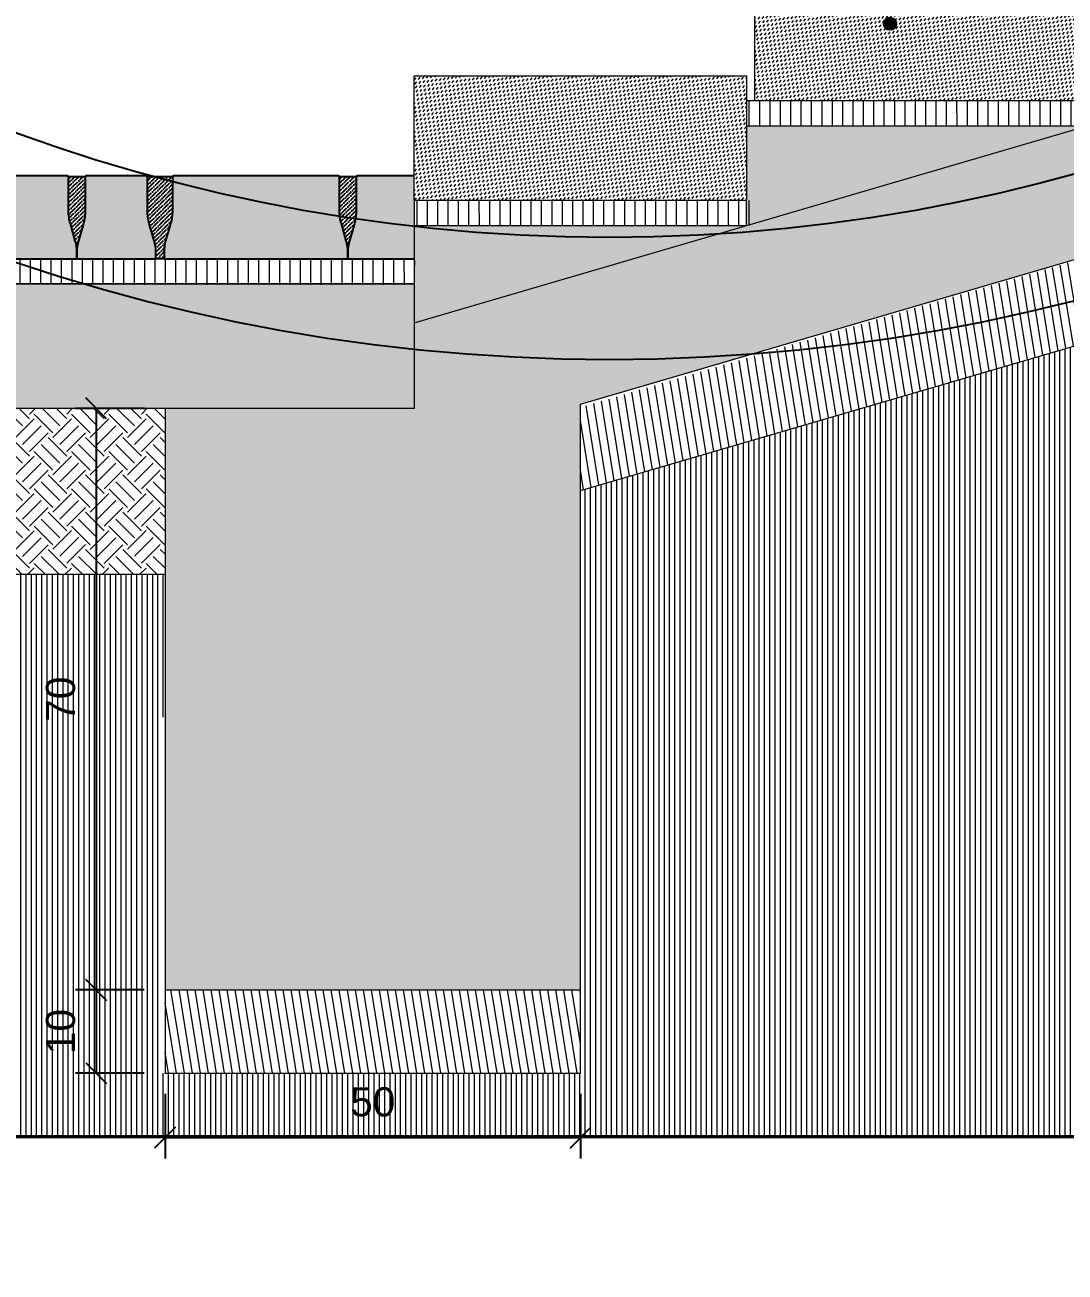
# Model space of a CAD drawing. Header units: metres. Extents: x -325 to 301, y -147 to 149.
# Drawn here: x 93.84 to 95.092, y 23.293 to 24.794 of the extents above; entities that cross this region are included whole.
import ezdxf

# ---------------------------------------------------------------- set-up
doc = ezdxf.new("R2010")
doc.units = ezdxf.units.M
doc.layers.get('Defpoints').update_dxf_attribs({"lineweight": 13})
for name, color, linetype, plot in [('-aux', 50, 'Continuous', False), ('-AUX-QAD', 5, 'Continuous', False), ('02-L-AUX', 2, 'Continuous', False)]:
    doc.layers.add(name, color=color, linetype=linetype, plot=plot)
doc.layers.add('0-TX-1_25', color=7, linetype='Continuous', true_color=0x3f4f7f)
doc.layers.add('EIT_3 TR sorra', color=7, linetype='Continuous', true_color=0xd8ceb0)
for name, color, linetype, lineweight, true_color in [('03-TR-Paviment_05_Open Joint Precast Pavements', 7, 'Continuous', 5, 0xb3b3b3), ('03-TR-Paviment_08_Natural Stone Bleachers', 7, 'Continuous', 5, 0xafad9d), ('3-TR sorra granitica', 7, 'Continuous', 0, 0xf2dac9), ('3-TR tot_u', 7, 'Continuous', 5, 0x787878)]:
    doc.layers.add(name, color=color, linetype=linetype, lineweight=lineweight, true_color=true_color)
for name, color, linetype, lineweight in [('1-CM', 7, 'Continuous', 0), ('3-TR Formigó', 252, 'Continuous', 0), ('3-TR Seleccionat', 44, 'Continuous', 0), ('3-TR Tot-u', 37, 'Continuous', 0)]:
    doc.layers.add(name, color=color, linetype=linetype, lineweight=lineweight)
doc.layers.add('1-L- kodolé', color=7, linetype='Continuous')
doc.styles.get("Standard").update_dxf_attribs({"font": 'arial.ttf'})
doc.dimstyles.new('ISO-25', dxfattribs={"dimtxt": 0.1, "dimasz": 0.1, "dimexe": 0.1, "dimexo": 0.1, "dimgap": 0.1, "dimtad": 1, "dimdec": 0, "dimlfac": 100, "dimzin": 9, "dimtxsty": 'Standard', "dimblk": 'OBLIQUE', "dimcen": 0.1, "dimadec": 0, "dimazin": 0, "dimtfac": 1, "dimtdec": 0, "dimtmove": 0, "dimatfit": 3, "dimldrblk": 'OBLIQUE', "dimfxl": 1, "dimarcsym": 0})
pattern_1 = [(44.43254572231508, (69.55705698087277, -45.70450906941748), (0.001875725221223454, 0.006618718369032534), [0.008532812500000079, -0.001706562500000016, 0, -0.001706562500000016])]

# ---------------------------------------------------------------- blocks, each defined once
blk = doc.blocks.new('_Oblique')
at = {"color": 0, "lineweight": -2}
blk.add_line((-0.499999999995058, -0.4999999998130015), (0.500000000028669, 0.500000000163238), dxfattribs=at)
blk = doc.blocks.new('*D1548')
at = {"layer": '0-TX-1_25', "color": 0, "lineweight": -2, "transparency": 16777216}
for p, q in [((94.34939269954643, 0.2948258411638207), (94.34939269954643, 0.1698258411638207)), ((94.94939286024228, 0.09482584116381929), (94.94939286024228, 0.2198258411638193)), ((94.34939269954643, 0.1948258411638193), (94.94939286024228, 0.1948258411638193))]:
    blk.add_line(p, q, dxfattribs=at)
at = {"layer": 'Defpoints', "color": 0, "transparency": 16777216}
for p in [(94.34939269954643, 27.42352209758955), (94.94939286024228, 0.1948258411638193), (94.94939286024228, 5.573904822142595e-07)]:
    blk.add_point(p, dxfattribs=at)
at = {"layer": '0-TX-1_25', "color": 0, "lineweight": -2, "transparency": 16777216, "xscale": 0.025, "yscale": 0.025, "zscale": 0.025, "rotation": 180}
blk.add_blockref('_Oblique', (94.34939269954643, 0.1948258411638193), dxfattribs=at)
at = {"layer": '0-TX-1_25', "color": 0, "lineweight": -2, "transparency": 16777216, "xscale": 0.025, "yscale": 0.025, "zscale": 0.025}
blk.add_blockref('_Oblique', (94.94939286024228, 0.1948258411638193), dxfattribs=at)
at = {"layer": '0-TX-1_25', "color": 0, "transparency": 16777216, "insert": (94.64939277989436, 0.2376958957340785), "char_height": 0.035, "attachment_point": 5}
blk.add_mtext('60', dxfattribs=at)
blk = doc.blocks.new('BNS18')
at = {"layer": '03-TR-Paviment_08_Natural Stone Bleachers'}
h = blk.add_hatch(dxfattribs=at)
h.set_pattern_fill('DASH', color=256, scale=0.0011, angle=233, style=0, double=1)
h.set_pattern_definition([(233, (-64.00423942986264, -52.59339339688641), (0.0006873955504816415, -0.004891073487198699), [0.0034925, -0.0034925])])
h.paths.add_polyline_path([(0.3999999999999915, 0.1499999999999999), (0.4000000000000057, 1.4210854715202e-14), (0, 0), (1.4210854715202e-14, 0.1499999999999999)])
at = {"layer": '1-CM'}
blk.add_lwpolyline([(0.4000000000000057, 0.1499999999999999), (0.4000000000000057, 0), (0, 0), (0, 0.1499999999999999)], close=True, dxfattribs=at)
blk = doc.blocks.new('POINT')
at = {"layer": '0-TX-1_25'}
h = blk.add_hatch(dxfattribs=at)
h.set_pattern_fill('ANGLE', color=256)
h.set_pattern_definition([(0, (-83.74681484067048, -12.72584030761209), (0, 6.985), [5.08, -1.905]), (90, (-83.74681484067048, -12.72584030761209), (-6.985, 4.277078946022131e-16), [5.08, -1.905])])
edge = h.paths.add_edge_path()
edge.add_arc((0, 0), 0.0075, 0, 360)
h = blk.add_hatch(color=256, dxfattribs=at)
h.dxf.hatch_style = 1
edge = h.paths.add_edge_path()
edge.add_arc((0, 0), 0.0075, 0, 360)
blk.add_circle((0, 0), 0.0075, dxfattribs=at)
blk = doc.blocks.new('*D3022')
at = {"layer": '0-TX-1_25', "color": 0, "lineweight": -2, "transparency": 16777216}
for p, q in [((93.98390502396121, 23.63234777091553), (93.90111266553455, 23.63234777091553)), ((93.92611266553456, 23.63234777091553), (93.92611266553456, 23.53234777091553)), ((93.98390502396121, 23.53234777091553), (93.90111266553455, 23.53234777091553))]:
    blk.add_line(p, q, dxfattribs=at)
at = {"layer": 'Defpoints', "color": 0, "transparency": 16777216}
for p in [(94.00890502396122, 23.63234777091553), (93.92611266553456, 23.53234777091553), (94.00890502396122, 23.53234777091553)]:
    blk.add_point(p, dxfattribs=at)
at = {"layer": '0-TX-1_25', "color": 0, "lineweight": -2, "transparency": 16777216, "xscale": 0.025, "yscale": 0.025, "zscale": 0.025}
for p, rotation in [((93.92611266553456, 23.63234777091553), 90), ((93.92611266553456, 23.53234777091553), 270)]:
    blk.add_blockref('_Oblique', p, dxfattribs=dict(at, rotation=rotation))
at = {"layer": '0-TX-1_25', "color": 0, "transparency": 16777216, "insert": (93.88324261096429, 23.5823477709155), "char_height": 0.035, "attachment_point": 5, "rotation": 90}
blk.add_mtext('10', dxfattribs=at)
blk = doc.blocks.new('*D3023')
at = {"layer": '0-TX-1_25', "color": 0, "lineweight": -2, "transparency": 16777216}
for p, q in [((94.00890502396119, 23.50734777091552), (94.00890502396119, 23.42963645062665)), ((94.5089050239612, 23.50734777091553), (94.5089050239612, 23.42963645062665)), ((94.00890502396119, 23.45463645062664), (94.5089050239612, 23.45463645062664))]:
    blk.add_line(p, q, dxfattribs=at)
at = {"layer": 'Defpoints', "color": 0, "transparency": 16777216}
for p in [(94.00890502396119, 23.53234777091552), (94.5089050239612, 23.53234777091553), (94.5089050239612, 23.45463645062664)]:
    blk.add_point(p, dxfattribs=at)
at = {"layer": '0-TX-1_25', "color": 0, "lineweight": -2, "transparency": 16777216, "xscale": 0.025, "yscale": 0.025, "zscale": 0.025, "rotation": 180}
blk.add_blockref('_Oblique', (94.00890502396119, 23.45463645062664), dxfattribs=at)
at = {"layer": '0-TX-1_25', "color": 0, "lineweight": -2, "transparency": 16777216, "xscale": 0.025, "yscale": 0.025, "zscale": 0.025}
blk.add_blockref('_Oblique', (94.5089050239612, 23.45463645062664), dxfattribs=at)
at = {"layer": '0-TX-1_25', "color": 0, "transparency": 16777216, "insert": (94.2589050239612, 23.4975065051969), "char_height": 0.035, "attachment_point": 5}
blk.add_mtext('50', dxfattribs=at)
blk = doc.blocks.new('*D3024')
at = {"layer": '0-TX-1_25', "color": 0, "lineweight": -2, "transparency": 16777216}
for p, q in [((93.98402247137918, 24.33234777091554), (93.90111266553458, 24.33234777091554)), ((93.92611266553459, 24.33234777091554), (93.92611266553459, 23.63234777091553)), ((93.98390502396121, 23.63234777091553), (93.90111266553458, 23.63234777091553))]:
    blk.add_line(p, q, dxfattribs=at)
at = {"layer": 'Defpoints', "color": 0, "transparency": 16777216}
for p in [(94.00902247137918, 24.33234777091554), (93.92611266553459, 23.63234777091553), (94.00890502396122, 23.63234777091553)]:
    blk.add_point(p, dxfattribs=at)
at = {"layer": '0-TX-1_25', "color": 0, "lineweight": -2, "transparency": 16777216, "xscale": 0.025, "yscale": 0.025, "zscale": 0.025}
for p, rotation in [((93.92611266553459, 24.33234777091554), 90), ((93.92611266553459, 23.63234777091553), 270)]:
    blk.add_blockref('_Oblique', p, dxfattribs=dict(at, rotation=rotation))
at = {"layer": '0-TX-1_25', "color": 0, "transparency": 16777216, "insert": (93.88324261096432, 23.9823477709155), "char_height": 0.035, "attachment_point": 5, "rotation": 90}
blk.add_mtext('70', dxfattribs=at)
blk = doc.blocks.new('*D3027')
at = {"layer": '0-TX-1_25', "color": 0, "lineweight": -2, "transparency": 16777216}
blk.add_arc((91.8507638093174, 23.45533071585764), 3.478415948558386, 0, 16.31385242626052, dxfattribs=at)
at = {"layer": 'Defpoints', "color": 0, "transparency": 16777216}
for p in [(95.54323851334945, 24.53605501947678), (94.5089050239612, 24.2333232664851), (95.31352484085464, 23.78497226307593), (93.29363174276611, 23.45533071585764), (96.2936317427661, 23.45533071585765)]:
    blk.add_point(p, dxfattribs=at)
at = {"layer": '0-TX-1_25', "color": 0, "lineweight": -2, "transparency": 16777216, "xscale": 0.025, "yscale": 0.025, "zscale": 0.025}
for p, rotation in [((95.18912971228305, 24.43241341916466), 106.3138524262605), ((95.32917975787579, 23.45533071585764), 270)]:
    blk.add_blockref('_Oblique', p, dxfattribs=dict(at, rotation=rotation))
at = {"layer": '0-TX-1_25', "color": 0, "transparency": 16777216, "insert": (95.33642558414664, 23.9549476764624), "char_height": 0.035, "attachment_point": 5, "rotation": 278.1569262131303}
blk.add_mtext('16°', dxfattribs=at)

msp = doc.modelspace()

# ---------------------------------------------------------------- hatches: boundary and pattern name
at = {"layer": '03-TR-Paviment_05_Open Joint Precast Pavements'}
h = msp.add_hatch(color=256, dxfattribs=at)
h.dxf.hatch_style = 1
edge = h.paths.add_edge_path()
edge.add_line((93.90277524077055, 24.51235127501671), (93.90277524030489, 24.52054705383737))
edge.add_arc((93.85435768104195, 24.52054705731165), 0.04841755926294423, 359.9999958886527, 375.9990150150401)
edge.add_line((93.90089985559416, 24.53389194520672), (93.89495321520326, 24.55463168031086))
edge.add_arc((93.94988439216623, 24.5703819234985), 0.05714459172141026, 179.9999993918654, 195.9990185181464, ccw=False)
edge.add_line((93.89273980044482, 24.57038192410503), (93.89273979997915, 24.61150719836835))
edge.add_line((93.89273979997915, 24.61150719836835), (93.8919425948402, 24.61150719883402))
edge.add_line((93.8919425948402, 24.61150719883402), (93.8919425948402, 24.61235127464418))
edge.add_line((93.8919425948402, 24.61235127464418), (93.74611672357378, 24.61235127604116))
edge.add_line((93.74611672357378, 24.61235127604116), (93.7461167245051, 24.61150719743703))
edge.add_line((93.7461167245051, 24.61150719743703), (93.74531951890049, 24.61150720209364))
edge.add_line((93.74531951890049, 24.61150720209364), (93.74531951936615, 24.57038192457069))
edge.add_arc((93.68817493072547, 24.5703819260866), 0.05714458864068208, 344.000979353797, 359.9999984800783, ccw=False)
edge.add_line((93.74310610414204, 24.55463168170784), (93.73715946468246, 24.53389194194709))
edge.add_arc((93.7837016321419, 24.52054705166979), 0.04841755310148652, 164.0009799617068, 179.9999990880951)
edge.add_line((93.73528407904041, 24.52054705244039), (93.73528407857475, 24.51235127548237))
edge.add_line((93.73528407857475, 24.51235127548237), (93.90277524077055, 24.51235127501671))
h = msp.add_hatch(color=256, dxfattribs=at)
h.dxf.hatch_style = 1
edge = h.paths.add_edge_path()
edge.add_line((93.99773832614255, 24.51235126756613), (93.99773832614255, 24.52054704685245))
edge.add_arc((93.94932076429151, 24.52054704393245), 0.04841756185103927, 3.455442420803699e-06, 15.99902258183198)
edge.add_line((93.99586293956918, 24.53389193868746), (93.98991629964394, 24.55463167332594))
edge.add_arc((94.04484747352618, 24.57038191439114), 0.05714458817502032, 179.9999981975956, 195.9990173238769, ccw=False)
edge.add_line((93.98770288535115, 24.57038191618879), (93.9877028848855, 24.61150719138343))
edge.add_line((93.9877028848855, 24.61150719138343), (93.98690567974654, 24.61150719278042))
edge.add_line((93.98690567974654, 24.61150719278042), (93.9869056802122, 24.61235126765926))
edge.add_line((93.9869056802122, 24.61235126765926), (93.91360788576958, 24.61235126812492))
edge.add_line((93.91360788576958, 24.61235126812492), (93.91360788576958, 24.61150719091777))
edge.add_line((93.91360788576958, 24.61150719091777), (93.91281068016497, 24.61150719371174))
edge.add_line((93.91281068016497, 24.61150719371174), (93.9128106796993, 24.57038191805144))
edge.add_arc((93.85566608655395, 24.57038191555529), 0.05714459314535252, -15.99901662353858, 2.50274422342045e-06, ccw=False)
edge.add_line((93.91059726540652, 24.5546316737916), (93.90465062548128, 24.53389193496217))
edge.add_arc((93.95119279671994, 24.52054704753276), 0.04841755594938513, 164.0009844339112, 180.0000035602989)
edge.add_line((93.90277524077055, 24.52054704452415), (93.90277524077055, 24.51235126710047))
edge.add_line((93.90277524077055, 24.51235126710047), (93.99773832614255, 24.51235126756613))
h = msp.add_hatch(color=256, dxfattribs=at)
h.dxf.hatch_style = 1
edge = h.paths.add_edge_path()
edge.add_line((94.22897506476102, 24.51235125778724), (94.228975066158, 24.5205470366079))
edge.add_arc((94.18055750808618, 24.5205470365358), 0.04841755807181869, 8.533197749316743e-08, 15.99901921172198)
edge.add_line((94.22709968051595, 24.53389192751159), (94.22115303965938, 24.55463166261573))
edge.add_arc((94.27608421685518, 24.57038190414659), 0.05714459148857949, 179.9999977307024, 195.9990168569834, ccw=False)
edge.add_line((94.2189396253666, 24.5703819064099), (94.2189396253666, 24.61150718067323))
edge.add_line((94.2189396253666, 24.61150718067323), (94.21814241976199, 24.61150718113889))
edge.add_line((94.21814241976199, 24.61150718113889), (94.21814241976199, 24.61235125834603))
edge.add_line((94.21814241976199, 24.61235125834603), (94.0185709704524, 24.6123512588117))
edge.add_line((94.0185709704524, 24.6123512588117), (94.01857097091806, 24.61150718067323))
edge.add_line((94.01857097091806, 24.61150718067323), (94.01777376577911, 24.61150718393285))
edge.add_line((94.01777376577911, 24.61150718393285), (94.01777376484779, 24.57038190780689))
edge.add_arc((93.96062917524883, 24.57038190411963), 0.05714458959896274, -15.999015429269093, 3.697013994496956e-06, ccw=False)
edge.add_line((94.01556035102067, 24.55463166447838), (94.00961371062976, 24.53389192518328))
edge.add_arc((94.05615587689807, 24.52054703845237), 0.04841755097903953, 164.0009836073357, 180.0000027337263)
edge.add_line((94.00773832591904, 24.52054703614224), (94.00773832545337, 24.51235125778724))
edge.add_line((94.00773832545337, 24.51235125778724), (94.22897506476102, 24.51235125778724))
h = msp.add_hatch(color=256, dxfattribs=at)
h.dxf.hatch_style = 1
edge = h.paths.add_edge_path()
edge.add_line((94.30890502510476, 24.61235473919085), (94.30890502510476, 24.51235473899731))
edge.add_line((94.30890502510476, 24.51235473899731), (94.22897506476102, 24.51235473860536))
edge.add_line((94.22897506476102, 24.51235473860536), (94.22897506476102, 24.52055051602904))
edge.add_arc((94.27739262071017, 24.52055051903769), 0.04841755594916557, 164.0009844338718, 180.0000035603326, ccw=False)
edge.add_line((94.23085044947175, 24.53389540646706), (94.23679708939699, 24.5546351452965))
edge.add_arc((94.18186591054408, 24.57038538706024), 0.05714459314569359, 344.0009832886497, 360.0000024148365)
edge.add_line((94.23901050368977, 24.57038538955633), (94.23901050415543, 24.61151066521664))
edge.add_line((94.23901050415543, 24.61151066521664), (94.23980770976004, 24.61151066242267))
edge.add_line((94.23980770976004, 24.61151066242267), (94.23980770976004, 24.61235473962982))
edge.add_line((94.23980770976004, 24.61235473962982), (94.30890502510476, 24.61235473919085))
at = {"layer": '3-TR Formigó'}
h = msp.add_hatch(dxfattribs=at)
h.set_pattern_fill('ANSI31', color=256, scale=0.003, angle=234.1752438963392)
h.set_pattern_definition([(279.1752438963392, (-114.7000516097167, -19.63686391357587), (0.009403130041245794, 0.001518805592372136), [])])
h.paths.add_polyline_path([(95.62890502396121, 24.63605501947678), (95.52890502396122, 24.63605501947678), (94.5089100824663, 24.33332326654908), (94.50890502396119, 24.2333232664851), (95.54323851334944, 24.53605501947678), (95.62890502396121, 24.53605501947678)])
h = msp.add_hatch(dxfattribs=at)
h.set_pattern_fill('ANSI31', color=256, scale=0.003, angle=234.1752438963392)
h.set_pattern_definition([(279.1752438963392, (-115.2000516097168, -20.33783940914545), (0.009403130041245794, 0.001518805592372136), [])])
h.paths.add_polyline_path([(94.50891008246631, 23.63234777097949), (94.00891008246631, 23.63234777097949), (94.0089050239612, 23.53234777091551), (94.5089050239612, 23.53234777091552)])
at = {"layer": '3-TR Seleccionat'}
h = msp.add_hatch(dxfattribs=at)
h.set_pattern_fill('ANSI31', color=256, scale=0.002, angle=225, style=0)
h.set_pattern_definition([(270, (91.28256431251748, 23.61206081765321), (0.00635, -1.734723475976807e-18), [])])
h.paths.add_polyline_path([(95.62890502396121, 24.53605501947678), (95.54323851334945, 24.53605501947678), (94.50890502396119, 24.2333232664851), (94.5089050239612, 23.53234777091553), (94.00126838336365, 23.53234777091553), (94.00890502396119, 24.13234777091552), (93.29363173707499, 24.13234777091552), (93.29363174276611, 23.4566912249669), (96.29363174276611, 23.4566912249669), (96.29363174276611, 24.64234777091552), (96.1289050239612, 24.64234777091552), (96.12890502396121, 23.99234777091553), (95.6289050239612, 23.99234777091553)])
at = {"layer": '3-TR sorra granitica'}
h = msp.add_hatch(dxfattribs=at)
h.set_pattern_fill('LINE', color=256, scale=0.09999999999999998, angle=54.36802460532453, style=0)
h.set_pattern_definition([(90.01449684407218, (120.0720485340922, 232.8781826708915), (-0.0124999995998879, -3.162720719002675e-06), [])])
h.paths.add_polyline_path([(95.1189050239612, 24.67234777091553), (95.1189050239612, 24.70234777091553), (94.7089050239612, 24.70234777091553), (94.7089050239612, 24.67234777091553)])
h.paths.add_polyline_path([(95.1189050239612, 24.70234777091553), (95.11511298170568, 24.70234777091553), (95.11861628758797, 24.67273254898615), (95.1189050239612, 24.67274721063336)])
h = msp.add_hatch(dxfattribs=at)
h.set_pattern_fill('LINE', color=256, scale=0.09999999999999998, angle=54.36802460532453, style=0)
h.set_pattern_definition([(90.01449684407218, (119.6720485340922, 232.7581826708915), (-0.0124999995998879, -3.162720719002675e-06), [])])
h.paths.add_polyline_path([(94.7189050239612, 24.55234777091552), (94.7189050239612, 24.58234777091552), (94.30890502396119, 24.58234777091552), (94.30890502396119, 24.55234777091552)])
h.paths.add_polyline_path([(94.7189050239612, 24.58234777091552), (94.71511298170567, 24.58234777091552), (94.71861628758796, 24.55273254898615), (94.7189050239612, 24.55274721063336)])
h = msp.add_hatch(dxfattribs=at)
h.set_pattern_fill('LINE', color=256, scale=0.09999999999999998, angle=54.36802460532453, style=0)
h.set_pattern_definition([(90.01449684407218, (118.4067752534792, 232.6731826708915), (-0.0124999995998879, -3.162720719002675e-06), [])])
h.paths.add_polyline_path([(94.30919376033442, 24.51117642757186), (94.30861628758795, 24.48194598371311), (94.30891510465264, 24.48194681740458), (94.30889494326973, 24.51117633308057)], flags=16)
h.paths.add_polyline_path([(93.29363174276611, 24.51122844295714), (93.29363174276612, 24.4814278234885), (94.22338719902318, 24.48111497383609), (94.30789998682698, 24.48111497383609), (94.3099100610954, 24.51117644869113)])
at = {"layer": '3-TR Tot-u'}
h = msp.add_hatch(dxfattribs=at)
h.set_pattern_fill('EARTH', color=256, scale=0.005, angle=-80.8247561036608, style=0)
h.set_pattern_definition([(44.99999999520011, (-269438.4837914276, 738587.2601451336), (3.761560507520301e-12, 0.04490128060534576), [0.03175, -0.03175]), (44.99999999520011, (-269438.4922104178, 738587.2685641237), (3.761560507520301e-12, 0.04490128060534576), [0.03175, -0.03175]), (44.99999999520011, (-269438.5006294079, 738587.2769831137), (3.761560507520301e-12, 0.04490128060534576), [0.03175, -0.03175]), (134.9999999952001, (-269438.5006294079, 738587.2825957739), (-0.04490128060534576, 3.761560507520301e-12), [0.03175, -0.03175]), (134.9999999952001, (-269438.4922104178, 738587.291014764), (-0.04490128060534576, 3.761560507520301e-12), [0.03175, -0.03175]), (134.9999999952001, (-269438.4837914276, 738587.2994337541), (-0.04490128060534576, 3.761560507520301e-12), [0.03175, -0.03175])])
h.paths.add_polyline_path([(93.29363174276611, 24.33234777091552), (93.29363174276611, 24.13234777091552), (94.00890502396119, 24.13234777091552), (94.00890502396119, 24.33234777091552)])
at = {"layer": '3-TR tot_u'}
h = msp.add_hatch(dxfattribs=at)
h.set_pattern_fill('AR-CONC', color=256, scale=0.0002, angle=90.26641431039367)
h.set_pattern_definition([(140.2664143103937, (270015.2591228916, -738433.0069674986), (0.003018358551071247, 0.03645136258436954), [0.00381, -0.04191]), (85.26641431039367, (270015.2591228916, -738433.0069674986), (-0.03817818106754276, -0.007226282933233686), [0.003048, -0.033528116834]), (190.7178590103937, (270015.2593744208, -738433.0039298948), (-0.03515982095845395, 0.02922507956224307), [0.00323800176, -0.03561804892000001]), (136.4506143103937, (270015.2489630014, -738433.0070147405), (0.00815628255818146, 0.05425431968784703), [0.005715, -0.062865]), (186.9019719203937, (270015.2496426862, -738433.0024935511), (-0.04970546584793135, 0.04725021761608914), [0.004857004628, -0.053427121632]), (81.45056548039366, (270015.2489630014, -738433.0070147405), (-0.04970546584550613, 0.04725021761879526), [0.004571993414, -0.050291946384]), (111.2664143103937, (270015.251479353, -738433.0019229848), (0.02031182351307306, 0.03041765279537408), [0.00381, -0.04191]), (56.2664143103937, (270015.251479353, -738433.0019229848), (-0.03689466829018208, 0.01218898497184377), [0.003048, -0.033528]), (161.7178593103937, (270015.253172005, -738432.9993881804), (-0.01658284496692729, 0.04260663769872181), [0.003238001759999996, -0.03561798751999992]), (127.7664143103937, (270015.2591228916, -738433.0069674986), (-0.01691369723239765, 0.0005390813352213942), [0, -0.0331216, 0, -0.034036, 0, -0.033655]), (97.76641431039367, (270015.2591228916, -738433.0069674986), (-0.02009803784807661, 0.01327062430379522), [0, -0.0194056, 0, -0.0323596, 0, -0.012827]), (57.76641431039366, (270015.2591755663, -738433.0182957761), (0.001019642850235293, 0.02712315336894964), [0, -0.0127, 0, -0.039624, 0, -0.052578]), (47.76641431039366, (270015.2591991872, -738433.0233757212), (-0.005222997154178432, 0.02960187044262312), [0, -0.01651, 0, -0.0263144, 0, -0.037338])])
h.paths.add_polyline_path([(94.50890502396119, 24.33751843411092), (95.52890502396122, 24.63605501947679), (95.62890502396121, 24.63605501947678), (95.62890502396121, 24.09234777091553), (96.12890502396121, 24.09234777091553), (96.12890502396121, 24.64234777091552), (96.12890502396121, 24.79234777091553), (95.52890502396122, 24.79234777091552), (95.1189050239612, 24.79234777091552), (95.1189050239612, 24.67234777091553), (94.7089050239612, 24.67234777091553), (94.7089050239612, 24.55234777091552), (94.30890502396119, 24.55234777091552), (94.30890502396116, 24.33234777091552), (94.00890502396119, 24.33234777091552), (94.00890502396119, 23.63234777091552), (94.50890502396119, 23.63234777091552)])
h = msp.add_hatch(dxfattribs=at)
h.set_pattern_fill('AR-CONC', color=256, scale=0.0002, angle=90.26641431039367)
h.set_pattern_definition([(140.2664143103937, (67.93359981708053, -44.00107277118232), (0.003018358551071247, 0.03645136258436954), [0.00381, -0.04191]), (85.26641431039367, (67.93359981708053, -44.00107277118232), (-0.03817818106754276, -0.007226282933233686), [0.003048, -0.033528116834]), (190.7178590103937, (67.93385134627948, -43.99803516738683), (-0.03515982095845395, 0.02922507956224307), [0.00323800176, -0.03561804892000001]), (136.4506143103937, (67.92343992691352, -44.0011200130501), (0.00815628255818146, 0.05425431968784703), [0.005715, -0.062865]), (186.9019719203937, (67.92411961167988, -43.99659882378302), (-0.04970546584793135, 0.04725021761608914), [0.004857004628, -0.053427121632]), (81.45056548039366, (67.92343992691352, -44.0011200130501), (-0.04970546584550613, 0.04725021761879526), [0.004571993414, -0.050291946384]), (111.2664143103937, (67.92595627852138, -43.99602825749965), (0.02031182351307306, 0.03041765279537408), [0.00381, -0.04191]), (56.2664143103937, (67.92595627852138, -43.99602825749965), (-0.03689466829018208, 0.01218898497184377), [0.003048, -0.033528]), (161.7178593103937, (67.92764893049102, -43.99349345310114), (-0.01658284496692729, 0.04260663769872181), [0.003238001759999995, -0.03561798751999991]), (127.7664143103937, (67.93359981708053, -44.00107277118232), (-0.01691369723239765, 0.0005390813352213942), [0, -0.0331216, 0, -0.034036, 0, -0.033655]), (97.76641431039367, (67.93359981708053, -44.00107277118232), (-0.02009803784807661, 0.01327062430379522), [0, -0.0194056, 0, -0.0323596, 0, -0.012827]), (57.76641431039366, (67.9336524917631, -44.01240104871854), (0.001019642850235293, 0.02712315336894964), [0, -0.0127, 0, -0.039624, 0, -0.052578]), (47.76641431039366, (67.93367611269699, -44.01748099380207), (-0.005222997154178432, 0.02960187044262312), [0, -0.01651, 0, -0.0263144, 0, -0.037338])])
h.paths.add_polyline_path([(93.29363174276611, 24.48234777091552), (93.29363174276611, 24.33234777091552), (94.30890502396119, 24.33234777091552), (94.30890502396119, 24.48234777091552)])
at = {"layer": 'EIT_3 TR sorra'}
h = msp.add_hatch(dxfattribs=at)
h.set_pattern_fill('ANSI36', color=256, scale=0.00107500000000001, angle=-0.5674542776849184, style=0, double=1)
h.set_pattern_definition(pattern_1)
edge = h.paths.add_edge_path()
edge.add_line((93.90277524216754, 24.5123477783661), (93.90277524216754, 24.52054355625544))
edge.add_arc((93.8543576859845, 24.52054355760717), 0.0484175561830398, 359.9999984004153, 375.999017526529)
edge.add_line((93.90089985699115, 24.53388844669346), (93.89495321799723, 24.55462818505724))
edge.add_arc((93.94988439472759, 24.57037842990169), 0.05714459195446845, 180.0000010530604, 195.9990201792773, ccw=False)
edge.add_line((93.89273980277312, 24.57037842885141), (93.89273980370446, 24.61150719906685))
edge.add_line((93.89273980370446, 24.61150719906685), (93.91281068249329, 24.61150719766986))
edge.add_line((93.91281068249329, 24.61150719766986), (93.91281068156195, 24.57037842745443))
edge.add_arc((93.85566608818387, 24.57037842661505), 0.05714459337808365, -15.999018284715419, 8.415955790042062e-07, ccw=False)
edge.add_line((93.9105972668035, 24.55462818319459), (93.90465062687827, 24.53388844529648))
edge.add_arc((93.95119278416472, 24.52054355475931), 0.04841754339416599, 164.0009763480656, 179.9999954742801)
edge.add_line((93.90277524077055, 24.52054355858375), (93.90277524123621, 24.51234777743478))
h = msp.add_hatch(dxfattribs=at)
h.set_pattern_fill('ANSI36', color=256, scale=0.00107500000000001, angle=-0.5674542776849184, style=0, double=1)
h.set_pattern_definition(pattern_1)
edge = h.paths.add_edge_path()
edge.add_line((94.00773832591904, 24.51234778022875), (93.99773832753954, 24.51234777976309))
edge.add_line((93.99773832753954, 24.51234777976309), (93.99773832707388, 24.52054355904941))
edge.add_arc((93.9493207742044, 24.52054355993547), 0.04841755286948058, 359.9999989514638, 375.9990180775779)
edge.add_line((93.99586294189749, 24.53388844855611), (93.98991630336923, 24.55462818691988))
edge.add_arc((94.0448474737053, 24.57037842917623), 0.05714458509451932, 180.0000003256841, 195.9990194519016, ccw=False)
edge.add_line((93.98770288861078, 24.57037842885141), (93.98770288861078, 24.61150719208193))
edge.add_line((93.98770288861078, 24.61150719208193), (94.01777376671043, 24.61150719068494))
edge.add_line((94.01777376671043, 24.61150719068494), (94.01777376577911, 24.57037842838575))
edge.add_arc((93.9606291740578, 24.5703784277792), 0.05714459172131115, -15.999018518160312, 6.08148923220142e-07, ccw=False)
edge.add_line((94.01556035102067, 24.55462818459158), (94.00961371062976, 24.53388844762479))
edge.add_arc((94.05615587524183, 24.52054356112663), 0.04841754932279277, 164.0009833319002, 180.0000024581138)
edge.add_line((94.00773832591904, 24.52054355904941), (94.00773832591904, 24.51234778022875))
edge.add_line((94.00773832591904, 24.51234778022875), (93.99773832753954, 24.51234777976309))
h = msp.add_hatch(dxfattribs=at)
h.set_pattern_fill('ANSI36', color=256, scale=0.00107500000000001, angle=-0.5674542776849184, style=0, double=1)
h.set_pattern_definition(pattern_1)
edge = h.paths.add_edge_path()
edge.add_line((94.22897506755498, 24.51234778022875), (94.22897506755498, 24.52054355811809))
edge.add_arc((94.18055751302872, 24.52054355923698), 0.0484175545262673, 359.9999986759395, 375.9990178020511)
edge.add_line((94.2270996823786, 24.53388844809045), (94.22115304338467, 24.55462818691988))
edge.add_arc((94.27608421869108, 24.57037842987473), 0.05714459006485122, 179.9999996253441, 195.9990187515631, ccw=False)
edge.add_line((94.21893962862623, 24.57037843024839), (94.21893962816056, 24.61150718137172))
edge.add_line((94.21893962816056, 24.61150718137172), (94.23901050648372, 24.61150717997473))
edge.add_line((94.23901050648372, 24.61150717997473), (94.23901050648374, 24.57037842838575))
edge.add_arc((94.18186591476243, 24.5703784277792), 0.05714459172131115, -15.999018518160312, 6.08148923220142e-07, ccw=False)
edge.add_line((94.2367970917253, 24.55462818459158), (94.23085045133439, 24.53388844762479))
edge.add_arc((94.27739261240006, 24.52054355993551), 0.04841754624206437, 164.0009808202712, 179.9999999464852)
edge.add_line((94.228975066158, 24.52054355998073), (94.22897506662366, 24.51234777976309))

# ---------------------------------------------------------------- linework, layer by layer
at = {"layer": '-aux'}
for points in [[(93.90277524123621, 24.51234777743478), (93.90277524216754, 24.5123477783661), (93.90277524216754, 24.52054355625544, 0.06992251114754273), (93.90089985699115, 24.53388844669346), (93.89495321799723, 24.55462818505724, -0.06992251114800961), (93.89273980277312, 24.57037842885141), (93.89273980370446, 24.61150719906685), (93.91281068249329, 24.61150719766986), (93.91281068156195, 24.57037842745443, -0.0699225111484148), (93.9105972668035, 24.55462818319459), (93.90465062687827, 24.53388844529648, 0.06992251114798485), (93.90277524077055, 24.52054355858375), (93.90277524123621, 24.51234777743478), (93.90277524216754, 24.5123477783661)], [(94.00773832591904, 24.51234778022875), (93.99773832753954, 24.51234777976309), (93.99773832707388, 24.52054355904941, 0.06992251114754273), (93.99586294189749, 24.53388844855611), (93.98991630336923, 24.55462818691988, -0.06992251114800961), (93.98770288861078, 24.57037842885141), (93.98770288861078, 24.61150719208193), (94.01777376671043, 24.61150719068494), (94.01777376577911, 24.57037842838575, -0.0699225111484148), (94.01556035102067, 24.55462818459158), (94.00961371062976, 24.53388844762479, 0.06992251114798485), (94.00773832591904, 24.52054355904941), (94.00773832591904, 24.51234778022875), (93.99773832753954, 24.51234777976309)], [(94.22897506662366, 24.51234777976309), (94.22897506755498, 24.51234778022875), (94.22897506755498, 24.52054355811809, 0.06992251114754273), (94.2270996823786, 24.53388844809045), (94.22115304338467, 24.55462818691988, -0.06992251114800961), (94.21893962862623, 24.57037843024839), (94.21893962816056, 24.61150718137172), (94.23901050648372, 24.61150717997473), (94.23901050648374, 24.57037842838575, -0.0699225111484148), (94.2367970917253, 24.55462818459158), (94.23085045133439, 24.53388844762479, 0.06992251114798485), (94.228975066158, 24.52054355998073), (94.22897506662366, 24.51234777976309), (94.22897506755498, 24.51234778022875)]]:
    msp.add_lwpolyline(points, format="xyb", dxfattribs=at)
msp.add_lwpolyline([(12.23447743480324, 23.4566912249669), (142.2344774348032, 23.4566912249669)], dxfattribs=at)
at = {"layer": '-AUX-QAD'}
for radius in [2.229249045453979, 2.08212919357743]:
    msp.add_circle((94.54372597869666, 26.62014662455285), radius, dxfattribs=at)
at = {"layer": '02-L-AUX'}
msp.add_lwpolyline([(93.29363174276611, 23.45533071585765), (96.29363174276611, 23.45533071585765)], dxfattribs=at)
at = {"layer": '1-CM'}
for points in [[(94.30890502396119, 24.58234777091552), (94.30890502396116, 24.33234777091552), (94.00890502396119, 24.33234777091552), (94.00890502396119, 23.63234777091552), (94.50890502396119, 23.63234777091552), (94.50890502396119, 24.33751843411092), (95.03790525804357, 24.49234777091552), (95.52890502396122, 24.63605501947678), (95.62890502396121, 24.63605501947678), (95.62890502396121, 24.09234777091553), (96.12890502396121, 24.09234777091553), (96.12890502396121, 24.79234777091553), (95.52890502396122, 24.79234777091553)], [(94.7189050239612, 24.70234777091553), (94.7089050239612, 24.70234777091553)], [(94.7089050239612, 24.67234777091553), (95.1189050239612, 24.67234777091553), (95.1189050239612, 24.70234777091553)], [(94.30890502396119, 24.55234777091552), (94.7089050239612, 24.55234777091552), (94.7089050239612, 24.58234777091552)], [(94.50890502396119, 24.2333232664851), (95.54323851334944, 24.53605501947678), (95.62890502396121, 24.53605501947678)], [(94.30890502396119, 24.48234777091552), (93.29363174276611, 24.48234777091552)], [(93.29363174276611, 24.48234777091552), (94.30890502396119, 24.48234777091552)], [(94.30890502396119, 24.33234777091552), (94.00890502396119, 24.33234777091552), (94.00890502396119, 23.63234777091552), (94.50890502396119, 23.63234777091552), (94.50890502396119, 24.33751843411092), (94.7089050239612, 24.39605501947678)], [(94.30890502396119, 24.33234777091552), (93.29363174276611, 24.33234777091552)], [(94.00890502396119, 24.13234777091552), (93.29363174276611, 24.13234777091552)], [(94.00890502396119, 23.63234777091552), (94.00890502396119, 23.53234777091552), (94.5089050239612, 23.53234777091553), (94.50890502396119, 23.63234777091552)]]:
    msp.add_lwpolyline(points, dxfattribs=at)
at = {"layer": '1-CM', "color": 251, "true_color": 0x636466}
msp.add_lwpolyline([(94.30890502396117, 24.43527460018381), (95.52890502396119, 24.79234777091552)], dxfattribs=at)
at = {"layer": '1-L- kodolé'}
for points in [[(93.90277524077055, 24.51235127501671), (93.90277524030489, 24.52054705383737, 0.06992251114875708), (93.90089985559416, 24.53389194520672), (93.89495321520326, 24.55463168031086, -0.0699225111482901), (93.89273980044482, 24.57038192410503), (93.89273979997915, 24.61150719836835), (93.8919425948402, 24.61150719883402), (93.8919425948402, 24.61235127464418), (93.74611672357378, 24.61235127604116), (93.7461167245051, 24.61150719743703), (93.74531951890049, 24.61150720209364), (93.74531951936615, 24.57038192457069, -0.0699225111482901), (93.74310610414204, 24.55463168170784), (93.73715946468246, 24.53389194194709, 0.06992251114875708), (93.73528407904041, 24.52054705244039), (93.73528407857475, 24.51235127548237)], [(93.99773832614255, 24.51235126756613), (93.99773832614255, 24.52054704685245, 0.06992251114875708), (93.99586293956918, 24.53389193868746), (93.98991629964394, 24.55463167332594, -0.0699225111482901), (93.98770288535115, 24.57038191618879), (93.9877028848855, 24.61150719138343), (93.98690567974654, 24.61150719278042), (93.9869056802122, 24.61235126765926), (93.91360788576958, 24.61235126812492), (93.91360788576958, 24.61150719091777), (93.91281068016497, 24.61150719371174), (93.9128106796993, 24.57038191805144, -0.0699225111482901), (93.91059726540652, 24.5546316737916), (93.90465062548128, 24.53389193496217, 0.06992251114875708), (93.90277524077055, 24.52054704452415), (93.90277524077055, 24.51235126710047)], [(94.22897506476102, 24.51235125778724), (94.228975066158, 24.5205470366079, 0.06992251114875708), (94.22709968051595, 24.53389192751159), (94.22115303965938, 24.55463166261573, -0.0699225111482901), (94.2189396253666, 24.5703819064099), (94.2189396253666, 24.61150718067323), (94.21814241976199, 24.61150718113889), (94.21814241976199, 24.61235125834603), (94.0185709704524, 24.6123512588117), (94.01857097091806, 24.61150718067323), (94.01777376577911, 24.61150718393285), (94.01777376484779, 24.57038190780689, -0.0699225111482901), (94.01556035102067, 24.55463166447838), (94.00961371062976, 24.53389192518328, 0.06992251114875708), (94.00773832591904, 24.52054703614224), (94.00773832545337, 24.51235125778724)]]:
    msp.add_lwpolyline(points, format="xyb", close=True, dxfattribs=at)
msp.add_lwpolyline([(94.30890502510476, 24.61235124955184), (94.23980770929438, 24.61235125042979), (94.2398077102257, 24.61150717182566), (94.23901050368977, 24.61150717601661), (94.23901050555241, 24.57038189895932, -0.0699225111482901), (94.23679709125963, 24.55463165656213), (94.23085045086873, 24.53389191680138, 0.06992251114875708), (94.228975066158, 24.52054702776034), (94.22897506569234, 24.51235124893968), (94.30890502396119, 24.51235124933162)], format="xyb", dxfattribs=at)

# ---------------------------------------------------------------- block references
at = {"layer": '0-TX-1_25'}
msp.add_blockref('POINT', (94.88166252248041, 24.79523469554775), dxfattribs=at)
at = {"layer": '1-CM'}
for p in [(94.7189050239612, 24.70234777091553), (94.30890502396119, 24.58234777091552)]:
    msp.add_blockref('BNS18', p, dxfattribs=at)

# ---------------------------------------------------------------- dimensions: what is measured, and where the dimension line sits
at = {"layer": '0-TX-1_25'}
for base, p1, p2, picture, middle in [((94.94939286024228, 0.1948258411638193), (94.34939269954643, 27.42352209758955), (94.94939286024228, 5.573904822142595e-07), '*D1548', (94.64939277989436, 0.2376958957340785)), ((94.5089050239612, 23.45463645062664), (94.00890502396119, 23.53234777091552), (94.5089050239612, 23.53234777091553), '*D3023', (94.2589050239612, 23.4975065051969))]:
    dim = msp.add_linear_dim(base=base, p1=p1, p2=p2, dimstyle='ISO-25', override={"dimtxt": 0.035, "dimasz": 0.025, "dimexe": 0.025, "dimexo": 0.025, "dimgap": 0.025, "dimblk1": 'Oblique', "dimblk2": 'Oblique', "dimsah": 1, "dimfxl": 0.1, "dimfxlon": 1, "dimarcsym": 1}, dxfattribs=at)
    dim.commit()
    dim.dimension.update_dxf_attribs({"geometry": picture, "text_midpoint": middle})
dim = msp.add_angular_dim_2l(base=(95.31352484085464, 23.78497226307593), line1=((93.29363174276611, 23.45533071585765), (96.29363174276611, 23.45533071585765)), line2=((94.50890502396119, 24.2333232664851), (95.54323851334944, 24.53605501947678)), dimstyle='ISO-25', override={"dimtxt": 0.035, "dimasz": 0.025, "dimexe": 0.025, "dimexo": 0.025, "dimgap": 0.025, "dimblk1": 'Oblique', "dimblk2": 'Oblique', "dimsah": 1, "dimfxl": 0.1, "dimfxlon": 1, "dimarcsym": 1}, dxfattribs=at)
dim.commit()
dim.dimension.update_dxf_attribs({"geometry": '*D3027', "text_midpoint": (95.33642558414664, 23.9549476764624)})
for base, p1, p2, picture, middle in [((93.92611266553459, 23.63234777091553), (94.00902247137915, 24.33234777091553), (94.00890502396119, 23.63234777091552), '*D3024', (93.88324261096432, 23.9823477709155)), ((93.92611266553456, 23.53234777091553), (94.00890502396119, 23.63234777091552), (94.00890502396119, 23.53234777091552), '*D3022', (93.88324261096429, 23.5823477709155))]:
    dim = msp.add_linear_dim(base=base, p1=p1, p2=p2, angle=90, dimstyle='ISO-25', override={"dimtxt": 0.035, "dimasz": 0.025, "dimexe": 0.025, "dimexo": 0.025, "dimgap": 0.025, "dimblk1": 'Oblique', "dimblk2": 'Oblique', "dimsah": 1, "dimfxl": 0.1, "dimfxlon": 1, "dimarcsym": 1}, dxfattribs=at)
    dim.commit()
    dim.dimension.update_dxf_attribs({"geometry": picture, "text_midpoint": middle})

doc.saveas('drawing.dxf')
